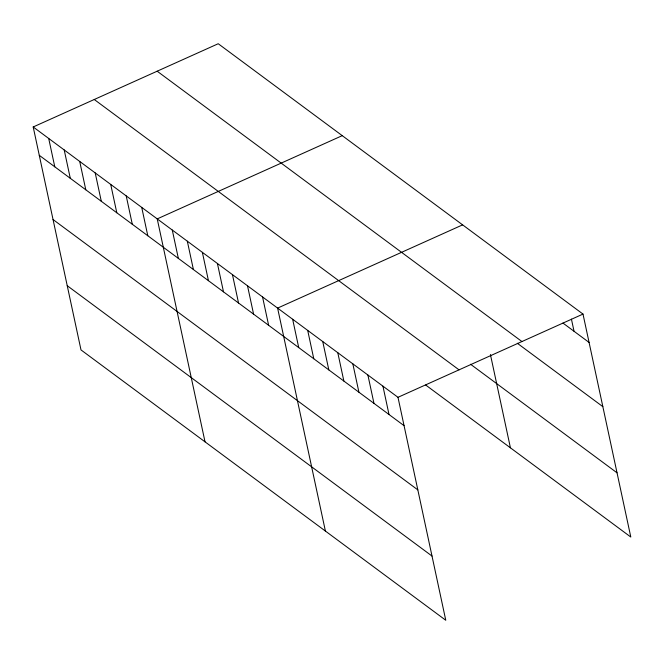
<?xml version="1.0" encoding="UTF-8"?>
<svg xmlns="http://www.w3.org/2000/svg" width="664" height="664" viewBox="0 0 664 664"><rect width="100%" height="100%" fill="white"/><g stroke="black" fill="none" stroke-linecap="round" stroke-linejoin="round"><path stroke-width="1" d="M33.2 126.965L397.985 397.313L445.776 620.267L81 349.92L33.2 126.965L218.224 43.733L583 314.08L630.8 537.035L425.682 385.02M342.25 135.647L157.227 218.888L205.027 441.842M462.625 224.864L277.602 308.096L325.401 531.051M397.985 397.313L583 314.08M562.947 323.061L589.084 342.433M157.16 71.197L521.946 341.545M517.314 343.263L602.846 406.65M470.519 364.229L617.03 472.818M94.255 99.5L459.04 369.848M39.276 155.318L404.061 425.666M53.045 219.535L417.83 489.883M67.23 285.703L432.015 556.05M571.43 319.127L574.036 331.278M490.422 354.526L510.425 447.818M382.937 386.157L389.013 414.51M367.889 375.011L373.965 403.363M352.841 363.855L358.917 392.208M337.793 352.708L343.869 381.061M322.745 341.553L328.821 369.906M307.698 330.398L313.773 358.759M292.65 319.251L298.725 347.604M262.554 296.949L268.638 325.302M247.506 285.794L253.59 314.147M232.458 274.647L238.542 303M217.418 263.492L223.494 291.845M202.371 252.337L208.446 280.689M187.323 241.19L193.398 269.542M172.275 230.034L178.35 258.387M141.722 207.392L147.798 235.745M126.218 195.905L132.294 224.258M110.714 184.418L116.798 212.77M95.209 172.922L101.293 201.275M79.713 161.435L85.789 189.788M64.209 149.948L70.284 178.301M48.704 138.452L54.78 166.813"/></g></svg>
